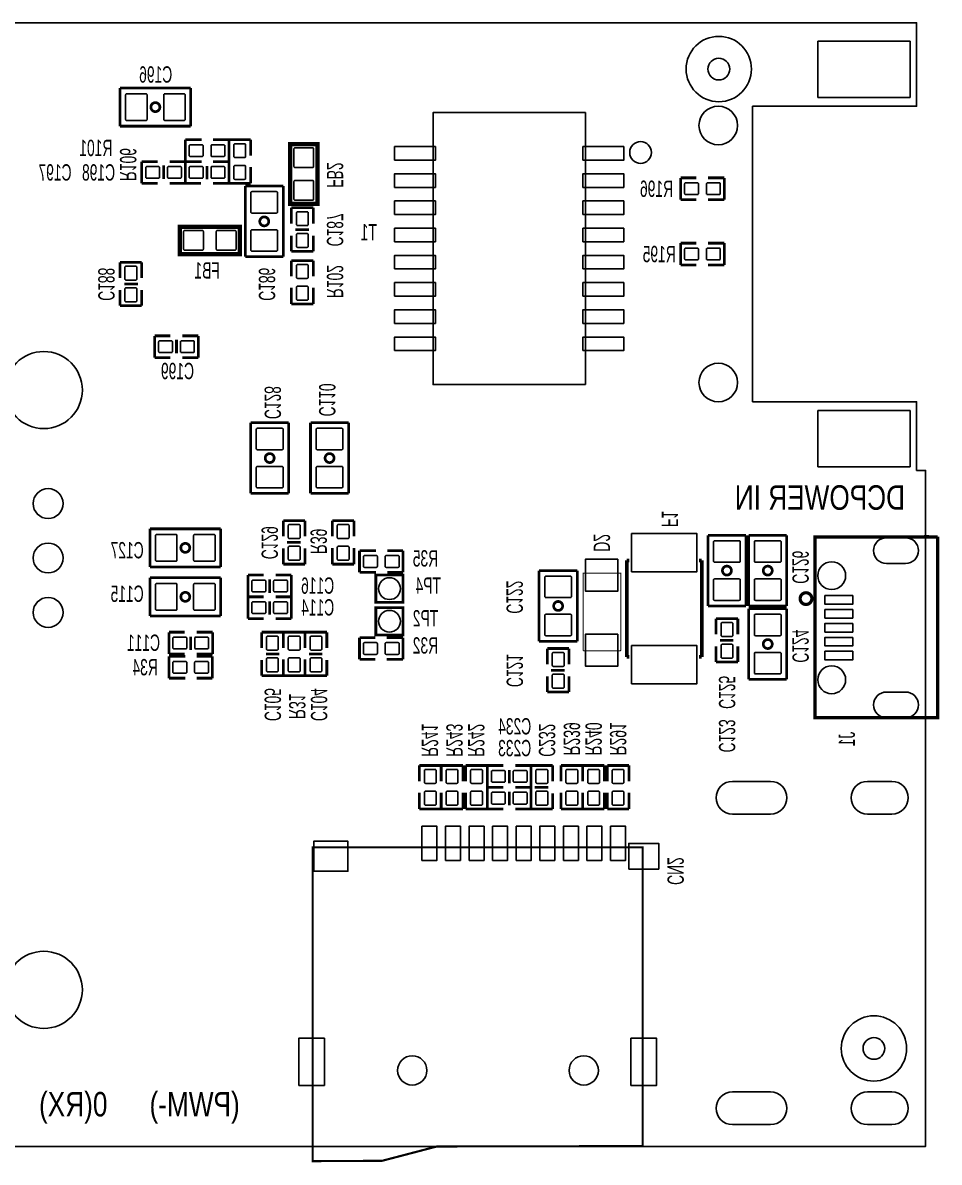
# Model space of a CAD drawing. Extents: x -1 to 126, y -1 to 52.
# Drawn here: x 83 to 125.7, y -0.7 to 52.5 of the extents above; entities that cross this region are included whole.
import ezdxf
from ezdxf.enums import TextEntityAlignment as Align

# ---------------------------------------------------------------- set-up
doc = ezdxf.new("R2010")
doc.units = 0
doc.layers.add('123', color=6, linetype='CONTINUOUS')

msp = doc.modelspace()

# ---------------------------------------------------------------- linework, layer by layer
at = {"layer": '123'}
for points in [[(117.014244, 34.758122), (117.014244, 48.557942), (124.664216, 48.557942), (124.664216, 52.451), (0, 52.451), (0, 0)], [(117.014244, 34.758122), (124.664216, 34.758122), (124.664216, 31.557976), (125.090174, 31.557976), (125.090174, 0), (0, 0)]]:
    msp.add_lwpolyline(points, dxfattribs=at)
for points in [[(0, 52.451), (124.664216, 52.451), (124.664216, 48.557942), (117.014244, 48.557942), (117.014244, 34.758122), (124.664216, 34.758122), (124.664216, 31.557976), (125.090174, 31.557976), (125.090174, 0), (0, 0)], [(124.364115, 48.968025), (120.064149, 48.968025), (120.064149, 51.588035), (124.364115, 51.588035)], [(109.215174, 35.56), (102.103174, 35.56), (102.103174, 48.26), (109.215174, 48.26)], [(100.312474, 46.0375), (100.312474, 46.6725), (102.217474, 46.6725), (102.217474, 46.0375)], [(109.100874, 46.0375), (109.100874, 46.6725), (111.005874, 46.6725), (111.005874, 46.0375)], [(100.312474, 44.7675), (100.312474, 45.4025), (102.217474, 45.4025), (102.217474, 44.7675)], [(109.100874, 44.7675), (109.100874, 45.4025), (111.005874, 45.4025), (111.005874, 44.7675)], [(100.312474, 43.4975), (100.312474, 44.1325), (102.217474, 44.1325), (102.217474, 43.4975)], [(109.100874, 43.4975), (109.100874, 44.1325), (111.005874, 44.1325), (111.005874, 43.4975)], [(100.312474, 42.2275), (100.312474, 42.8625), (102.217474, 42.8625), (102.217474, 42.2275)], [(109.100874, 42.2275), (109.100874, 42.8625), (111.005874, 42.8625), (111.005874, 42.2275)], [(100.312474, 40.9575), (100.312474, 41.5925), (102.217474, 41.5925), (102.217474, 40.9575)], [(109.100874, 40.9575), (109.100874, 41.5925), (111.005874, 41.5925), (111.005874, 40.9575)], [(100.312474, 39.6875), (100.312474, 40.3225), (102.217474, 40.3225), (102.217474, 39.6875)], [(109.100874, 39.6875), (109.100874, 40.3225), (111.005874, 40.3225), (111.005874, 39.6875)], [(100.312474, 38.4175), (100.312474, 39.0525), (102.217474, 39.0525), (102.217474, 38.4175)], [(109.100874, 38.4175), (109.100874, 39.0525), (111.005874, 39.0525), (111.005874, 38.4175)], [(100.312474, 37.1475), (100.312474, 37.7825), (102.217474, 37.7825), (102.217474, 37.1475)], [(109.100874, 37.1475), (109.100874, 37.7825), (111.005874, 37.7825), (111.005874, 37.1475)], [(124.364115, 31.728029), (120.064149, 31.728029), (120.064149, 34.348039), (124.364115, 34.348039)], [(111.372396, 26.825702), (114.420396, 26.825702), (114.420396, 28.603702), (111.372396, 28.603702)], [(110.725458, 27.411934), (109.225334, 27.411934), (109.225334, 25.91181), (110.725458, 25.91181)], [(121.687336, 25.710769), (120.387364, 25.710769), (120.387364, 25.310719), (121.687336, 25.310719)], [(121.687336, 25.060783), (120.387364, 25.060783), (120.387364, 24.660733), (121.687336, 24.660733)], [(121.687336, 24.410797), (120.387364, 24.410797), (120.387364, 24.010747), (121.687336, 24.010747)], [(110.725458, 23.911814), (109.225334, 23.911814), (109.225334, 22.41169), (110.725458, 22.41169)], [(121.687336, 23.760811), (120.387364, 23.760811), (120.387364, 23.360761), (121.687336, 23.360761)], [(111.372396, 21.595842), (114.420396, 21.595842), (114.420396, 23.373842), (111.372396, 23.373842)], [(121.687336, 23.110825), (120.387364, 23.110825), (120.387364, 22.710775), (121.687336, 22.710775)], [(101.585522, 13.345541), (101.585522, 14.945487), (102.285546, 14.945487), (102.285546, 13.345541)], [(102.685342, 13.345541), (102.685342, 14.945487), (103.385366, 14.945487), (103.385366, 13.345541)], [(103.785416, 13.345541), (103.785416, 14.945487), (104.48544, 14.945487), (104.48544, 13.345541)], [(104.88549, 13.345541), (104.88549, 14.945487), (105.585514, 14.945487), (105.585514, 13.345541)], [(105.98531, 13.345541), (105.98531, 14.945487), (106.685334, 14.945487), (106.685334, 13.345541)], [(107.085384, 13.345541), (107.085384, 14.945487), (107.785408, 14.945487), (107.785408, 13.345541)], [(108.185458, 13.345541), (108.185458, 14.945487), (108.885482, 14.945487), (108.885482, 13.345541)], [(109.285532, 13.345541), (109.285532, 14.945487), (109.985556, 14.945487), (109.985556, 13.345541)], [(110.385352, 13.345541), (110.385352, 14.945487), (111.085376, 14.945487), (111.085376, 13.345541)], [(96.535367, 12.845542), (96.535367, 14.24559), (98.135313, 14.24559), (98.135313, 12.845542)], [(111.23549, 12.945618), (112.635538, 12.945618), (112.635538, 14.145514), (111.23549, 14.145514)], [(95.83547, 2.845689), (95.83547, 5.045583), (97.035366, 5.045583), (97.035366, 2.845689)], [(111.335566, 2.845689), (111.335566, 5.045583), (112.535462, 5.045583), (112.535462, 2.845689)]]:
    msp.add_lwpolyline(points, close=True, dxfattribs=at)
for points in [[(116.962174, 50.292, 1), (113.914174, 50.292, 1)], [(87.810086, 49.139094), (88.710262, 49.139094, -0.414214), (88.7603, 49.089056), (88.7603, 47.938944, -0.414214), (88.710262, 47.888906), (87.810086, 47.888906, -0.414214), (87.760048, 47.938944), (87.760048, 49.089056, -0.414214), (87.810086, 49.139094)], [(89.588086, 49.139094), (90.488262, 49.139094, -0.414214), (90.5383, 49.089056), (90.5383, 47.938944, -0.414214), (90.488262, 47.888906), (89.588086, 47.888906, -0.414214), (89.538048, 47.938944), (89.538048, 49.089056, -0.414214), (89.588086, 49.139094)], [(112.296956, 46.396148, 1), (111.280956, 46.396148, 1)], [(90.779092, 46.757082), (91.329256, 46.757082, -0.414214), (91.379294, 46.707044), (91.379294, 46.256956, -0.414214), (91.329256, 46.206918), (90.779092, 46.206918, -0.414214), (90.729054, 46.256956), (90.729054, 46.707044, -0.414214), (90.779092, 46.757082)], [(91.795092, 46.757082), (92.345256, 46.757082, -0.414214), (92.395294, 46.707044), (92.395294, 46.256956, -0.414214), (92.345256, 46.206918), (91.795092, 46.206918, -0.414214), (91.745054, 46.256956), (91.745054, 46.707044, -0.414214), (91.795092, 46.757082)], [(92.811092, 46.206918), (92.811092, 46.757082, -0.414214), (92.86113, 46.80712), (93.311218, 46.80712, -0.414214), (93.361256, 46.757082), (93.361256, 46.206918, -0.414214), (93.311218, 46.15688), (92.86113, 46.15688, -0.414214), (92.811092, 46.206918)], [(95.614744, 45.745908), (95.614744, 46.56582, -0.414214), (95.664782, 46.615858), (96.484694, 46.615858, -0.414214), (96.534732, 46.56582), (96.534732, 45.745908, -0.414214), (96.484694, 45.69587), (95.664782, 45.69587, -0.414214), (95.614744, 45.745908)], [(92.811092, 45.190918), (92.811092, 45.741082, -0.414214), (92.86113, 45.79112), (93.311218, 45.79112, -0.414214), (93.361256, 45.741082), (93.361256, 45.190918, -0.414214), (93.311218, 45.14088), (92.86113, 45.14088, -0.414214), (92.811092, 45.190918)], [(89.297256, 45.190918), (88.747092, 45.190918, -0.414214), (88.697054, 45.240956), (88.697054, 45.691044, -0.414214), (88.747092, 45.741082), (89.297256, 45.741082, -0.414214), (89.347294, 45.691044), (89.347294, 45.240956, -0.414214), (89.297256, 45.190918)], [(90.313256, 45.190918), (89.763092, 45.190918, -0.414214), (89.713054, 45.240956), (89.713054, 45.691044, -0.414214), (89.763092, 45.741082), (90.313256, 45.741082, -0.414214), (90.363294, 45.691044), (90.363294, 45.240956, -0.414214), (90.313256, 45.190918)], [(90.779092, 45.741082), (91.329256, 45.741082, -0.414214), (91.379294, 45.691044), (91.379294, 45.240956, -0.414214), (91.329256, 45.190918), (90.779092, 45.190918, -0.414214), (90.729054, 45.240956), (90.729054, 45.691044, -0.414214), (90.779092, 45.741082)], [(91.795092, 45.741082), (92.345256, 45.741082, -0.414214), (92.395294, 45.691044), (92.395294, 45.240956, -0.414214), (92.345256, 45.190918), (91.795092, 45.190918, -0.414214), (91.745054, 45.240956), (91.745054, 45.691044, -0.414214), (91.795092, 45.741082)], [(95.614744, 44.221908), (95.614744, 45.04182, -0.414214), (95.664782, 45.091858), (96.484694, 45.091858, -0.414214), (96.534732, 45.04182), (96.534732, 44.221908, -0.414214), (96.484694, 44.17187), (95.664782, 44.17187, -0.414214), (95.614744, 44.221908)], [(114.443256, 44.428918), (113.893092, 44.428918, -0.414214), (113.843054, 44.478956), (113.843054, 44.929044, -0.414214), (113.893092, 44.979082), (114.443256, 44.979082, -0.414214), (114.493294, 44.929044), (114.493294, 44.478956, -0.414214), (114.443256, 44.428918)], [(115.459256, 44.428918), (114.909092, 44.428918, -0.414214), (114.859054, 44.478956), (114.859054, 44.929044, -0.414214), (114.909092, 44.979082), (115.459256, 44.979082, -0.414214), (115.509294, 44.929044), (115.509294, 44.478956, -0.414214), (115.459256, 44.428918)], [(94.854268, 44.519088), (94.854268, 43.618912, -0.414214), (94.80423, 43.568874), (93.654118, 43.568874, -0.414214), (93.60408, 43.618912), (93.60408, 44.519088, -0.414214), (93.654118, 44.569126), (94.80423, 44.569126, -0.414214), (94.854268, 44.519088)], [(96.282256, 43.582082), (96.282256, 43.031918, -0.414214), (96.232218, 42.98188), (95.78213, 42.98188, -0.414214), (95.732092, 43.031918), (95.732092, 43.582082, -0.414214), (95.78213, 43.63212), (96.232218, 43.63212, -0.414214), (96.282256, 43.582082)], [(90.517218, 42.750994), (91.33713, 42.750994, -0.414214), (91.387168, 42.700956), (91.387168, 41.881044, -0.414214), (91.33713, 41.831006), (90.517218, 41.831006, -0.414214), (90.46718, 41.881044), (90.46718, 42.700956, -0.414214), (90.517218, 42.750994)], [(92.041218, 42.750994), (92.86113, 42.750994, -0.414214), (92.911168, 42.700956), (92.911168, 41.881044, -0.414214), (92.86113, 41.831006), (92.041218, 41.831006, -0.414214), (91.99118, 41.881044), (91.99118, 42.700956, -0.414214), (92.041218, 42.750994)], [(94.854268, 42.741088), (94.854268, 41.840912, -0.414214), (94.80423, 41.790874), (93.654118, 41.790874, -0.414214), (93.60408, 41.840912), (93.60408, 42.741088, -0.414214), (93.654118, 42.791126), (94.80423, 42.791126, -0.414214), (94.854268, 42.741088)], [(96.282256, 42.566082), (96.282256, 42.015918, -0.414214), (96.232218, 41.96588), (95.78213, 41.96588, -0.414214), (95.732092, 42.015918), (95.732092, 42.566082, -0.414214), (95.78213, 42.61612), (96.232218, 42.61612, -0.414214), (96.282256, 42.566082)], [(114.443256, 41.380918), (113.893092, 41.380918, -0.414214), (113.843054, 41.430956), (113.843054, 41.881044, -0.414214), (113.893092, 41.931082), (114.443256, 41.931082, -0.414214), (114.493294, 41.881044), (114.493294, 41.430956, -0.414214), (114.443256, 41.380918)], [(115.459256, 41.380918), (114.909092, 41.380918, -0.414214), (114.859054, 41.430956), (114.859054, 41.881044, -0.414214), (114.909092, 41.931082), (115.459256, 41.931082, -0.414214), (115.509294, 41.881044), (115.509294, 41.430956, -0.414214), (115.459256, 41.380918)], [(87.731092, 40.491918), (87.731092, 41.042082, -0.414214), (87.78113, 41.09212), (88.231218, 41.09212, -0.414214), (88.281256, 41.042082), (88.281256, 40.491918, -0.414214), (88.231218, 40.44188), (87.78113, 40.44188, -0.414214), (87.731092, 40.491918)], [(95.732092, 40.568118), (95.732092, 41.118282, -0.414214), (95.78213, 41.16832), (96.232218, 41.16832, -0.414214), (96.282256, 41.118282), (96.282256, 40.568118, -0.414214), (96.232218, 40.51808), (95.78213, 40.51808, -0.414214), (95.732092, 40.568118)], [(87.731092, 39.475918), (87.731092, 40.026082, -0.414214), (87.78113, 40.07612), (88.231218, 40.07612, -0.414214), (88.281256, 40.026082), (88.281256, 39.475918, -0.414214), (88.231218, 39.42588), (87.78113, 39.42588, -0.414214), (87.731092, 39.475918)], [(95.732092, 39.552118), (95.732092, 40.102282, -0.414214), (95.78213, 40.15232), (96.232218, 40.15232, -0.414214), (96.282256, 40.102282), (96.282256, 39.552118, -0.414214), (96.232218, 39.50208), (95.78213, 39.50208, -0.414214), (95.732092, 39.552118)], [(89.90076, 37.054028), (89.350596, 37.054028, -0.414214), (89.300558, 37.104066), (89.300558, 37.554154, -0.414214), (89.350596, 37.604192), (89.90076, 37.604192, -0.414214), (89.950798, 37.554154), (89.950798, 37.104066, -0.414214), (89.90076, 37.054028)], [(90.91676, 37.054028), (90.366596, 37.054028, -0.414214), (90.316558, 37.104066), (90.316558, 37.554154, -0.414214), (90.366596, 37.604192), (90.91676, 37.604192, -0.414214), (90.966798, 37.554154), (90.966798, 37.104066, -0.414214), (90.91676, 37.054028)], [(95.108268, 33.470088), (95.108268, 32.569912, -0.414214), (95.05823, 32.519874), (93.908118, 32.519874, -0.414214), (93.85808, 32.569912), (93.85808, 33.470088, -0.414214), (93.908118, 33.520126), (95.05823, 33.520126, -0.414214), (95.108268, 33.470088)], [(96.65208, 32.569912), (96.65208, 33.470088, -0.414214), (96.702118, 33.520126), (97.85223, 33.520126, -0.414214), (97.902268, 33.470088), (97.902268, 32.569912, -0.414214), (97.85223, 32.519874), (96.702118, 32.519874, -0.414214), (96.65208, 32.569912)], [(95.108268, 31.692088), (95.108268, 30.791912, -0.414214), (95.05823, 30.741874), (93.908118, 30.741874, -0.414214), (93.85808, 30.791912), (93.85808, 31.692088, -0.414214), (93.908118, 31.742126), (95.05823, 31.742126, -0.414214), (95.108268, 31.692088)], [(96.65208, 30.791912), (96.65208, 31.692088, -0.414214), (96.702118, 31.742126), (97.85223, 31.742126, -0.414214), (97.902268, 31.692088), (97.902268, 30.791912, -0.414214), (97.85223, 30.741874), (96.702118, 30.741874, -0.414214), (96.65208, 30.791912)], [(95.901256, 28.977082), (95.901256, 28.426918, -0.414214), (95.851218, 28.37688), (95.40113, 28.37688, -0.414214), (95.351092, 28.426918), (95.351092, 28.977082, -0.414214), (95.40113, 29.02712), (95.851218, 29.02712, -0.414214), (95.901256, 28.977082)], [(97.637092, 28.426918), (97.637092, 28.977082, -0.414214), (97.68713, 29.02712), (98.137218, 29.02712, -0.414214), (98.187256, 28.977082), (98.187256, 28.426918, -0.414214), (98.137218, 28.37688), (97.68713, 28.37688, -0.414214), (97.637092, 28.426918)], [(89.207086, 28.565094), (90.107262, 28.565094, -0.414214), (90.1573, 28.515056), (90.1573, 27.364944, -0.414214), (90.107262, 27.314906), (89.207086, 27.314906, -0.414214), (89.157048, 27.364944), (89.157048, 28.515056, -0.414214), (89.207086, 28.565094)], [(90.985086, 28.565094), (91.885262, 28.565094, -0.414214), (91.9353, 28.515056), (91.9353, 27.364944, -0.414214), (91.885262, 27.314906), (90.985086, 27.314906, -0.414214), (90.935048, 27.364944), (90.935048, 28.515056, -0.414214), (90.985086, 28.565094)], [(116.44249, 28.21686), (116.44249, 27.316684, -0.414214), (116.392452, 27.266646), (115.24234, 27.266646, -0.414214), (115.192302, 27.316684), (115.192302, 28.21686, -0.414214), (115.24234, 28.266898), (116.392452, 28.266898, -0.414214), (116.44249, 28.21686)], [(118.34749, 28.21686), (118.34749, 27.316684, -0.414214), (118.297452, 27.266646), (117.14734, 27.266646, -0.414214), (117.097302, 27.316684), (117.097302, 28.21686, -0.414214), (117.14734, 28.266898), (118.297452, 28.266898, -0.414214), (118.34749, 28.21686)], [(123.25731, 27.210766), (124.157486, 27.210766, 1), (124.157486, 28.410662), (123.25731, 28.410662, 1)], [(95.901256, 27.961082), (95.901256, 27.410918, -0.414214), (95.851218, 27.36088), (95.40113, 27.36088, -0.414214), (95.351092, 27.410918), (95.351092, 27.961082, -0.414214), (95.40113, 28.01112), (95.851218, 28.01112, -0.414214), (95.901256, 27.961082)], [(97.637092, 27.410918), (97.637092, 27.961082, -0.414214), (97.68713, 28.01112), (98.137218, 28.01112, -0.414214), (98.187256, 27.961082), (98.187256, 27.410918, -0.414214), (98.137218, 27.36088), (97.68713, 27.36088, -0.414214), (97.637092, 27.410918)], [(98.907092, 27.580082), (99.457256, 27.580082, -0.414214), (99.507294, 27.530044), (99.507294, 27.079956, -0.414214), (99.457256, 27.029918), (98.907092, 27.029918, -0.414214), (98.857054, 27.079956), (98.857054, 27.530044, -0.414214), (98.907092, 27.580082)], [(99.923092, 27.580082), (100.473256, 27.580082, -0.414214), (100.523294, 27.530044), (100.523294, 27.079956, -0.414214), (100.473256, 27.029918), (99.923092, 27.029918, -0.414214), (99.873054, 27.079956), (99.873054, 27.530044, -0.414214), (99.923092, 27.580082)], [(108.56849, 26.56586), (108.56849, 25.665684, -0.414214), (108.518452, 25.615646), (107.36834, 25.615646, -0.414214), (107.318302, 25.665684), (107.318302, 26.56586, -0.414214), (107.36834, 26.615898), (108.518452, 26.615898, -0.414214), (108.56849, 26.56586)], [(89.207086, 26.279094), (90.107262, 26.279094, -0.414214), (90.1573, 26.229056), (90.1573, 25.078944, -0.414214), (90.107262, 25.028906), (89.207086, 25.028906, -0.414214), (89.157048, 25.078944), (89.157048, 26.229056, -0.414214), (89.207086, 26.279094)], [(90.985086, 26.279094), (91.885262, 26.279094, -0.414214), (91.9353, 26.229056), (91.9353, 25.078944, -0.414214), (91.885262, 25.028906), (90.985086, 25.028906, -0.414214), (90.935048, 25.078944), (90.935048, 26.229056, -0.414214), (90.985086, 26.279094)], [(93.700092, 26.437082), (94.250256, 26.437082, -0.414214), (94.300294, 26.387044), (94.300294, 25.936956, -0.414214), (94.250256, 25.886918), (93.700092, 25.886918, -0.414214), (93.650054, 25.936956), (93.650054, 26.387044, -0.414214), (93.700092, 26.437082)], [(94.716092, 26.437082), (95.266256, 26.437082, -0.414214), (95.316294, 26.387044), (95.316294, 25.936956, -0.414214), (95.266256, 25.886918), (94.716092, 25.886918, -0.414214), (94.666054, 25.936956), (94.666054, 26.387044, -0.414214), (94.716092, 26.437082)], [(116.44249, 26.43886), (116.44249, 25.538684, -0.414214), (116.392452, 25.488646), (115.24234, 25.488646, -0.414214), (115.192302, 25.538684), (115.192302, 26.43886, -0.414214), (115.24234, 26.488898), (116.392452, 26.488898, -0.414214), (116.44249, 26.43886)], [(118.34749, 26.43886), (118.34749, 25.538684, -0.414214), (118.297452, 25.488646), (117.14734, 25.488646, -0.414214), (117.097302, 25.538684), (117.097302, 26.43886, -0.414214), (117.14734, 26.488898), (118.297452, 26.488898, -0.414214), (118.34749, 26.43886)], [(93.700092, 25.421082), (94.250256, 25.421082, -0.414214), (94.300294, 25.371044), (94.300294, 24.920956, -0.414214), (94.250256, 24.870918), (93.700092, 24.870918, -0.414214), (93.650054, 24.920956), (93.650054, 25.371044, -0.414214), (93.700092, 25.421082)], [(94.716092, 25.421082), (95.266256, 25.421082, -0.414214), (95.316294, 25.371044), (95.316294, 24.920956, -0.414214), (95.266256, 24.870918), (94.716092, 24.870918, -0.414214), (94.666054, 24.920956), (94.666054, 25.371044, -0.414214), (94.716092, 25.421082)], [(108.56849, 24.78786), (108.56849, 23.887684, -0.414214), (108.518452, 23.837646), (107.36834, 23.837646, -0.414214), (107.318302, 23.887684), (107.318302, 24.78786, -0.414214), (107.36834, 24.837898), (108.518452, 24.837898, -0.414214), (108.56849, 24.78786)], [(117.097302, 23.887684), (117.097302, 24.78786, -0.414214), (117.14734, 24.837898), (118.297452, 24.837898, -0.414214), (118.34749, 24.78786), (118.34749, 23.887684, -0.414214), (118.297452, 23.837646), (117.14734, 23.837646, -0.414214), (117.097302, 23.887684)], [(116.094256, 24.405082), (116.094256, 23.854918, -0.414214), (116.044218, 23.80488), (115.59413, 23.80488, -0.414214), (115.544092, 23.854918), (115.544092, 24.405082, -0.414214), (115.59413, 24.45512), (116.044218, 24.45512, -0.414214), (116.094256, 24.405082)], [(90.017092, 23.770082), (90.567256, 23.770082, -0.414214), (90.617294, 23.720044), (90.617294, 23.269956, -0.414214), (90.567256, 23.219918), (90.017092, 23.219918, -0.414214), (89.967054, 23.269956), (89.967054, 23.720044, -0.414214), (90.017092, 23.770082)], [(91.033092, 23.770082), (91.583256, 23.770082, -0.414214), (91.633294, 23.720044), (91.633294, 23.269956, -0.414214), (91.583256, 23.219918), (91.033092, 23.219918, -0.414214), (90.983054, 23.269956), (90.983054, 23.720044, -0.414214), (91.033092, 23.770082)], [(94.335092, 23.219918), (94.335092, 23.770082, -0.414214), (94.38513, 23.82012), (94.835218, 23.82012, -0.414214), (94.885256, 23.770082), (94.885256, 23.219918, -0.414214), (94.835218, 23.16988), (94.38513, 23.16988, -0.414214), (94.335092, 23.219918)], [(95.351092, 23.219918), (95.351092, 23.770082, -0.414214), (95.40113, 23.82012), (95.851218, 23.82012, -0.414214), (95.901256, 23.770082), (95.901256, 23.219918, -0.414214), (95.851218, 23.16988), (95.40113, 23.16988, -0.414214), (95.351092, 23.219918)], [(96.917256, 23.770082), (96.917256, 23.219918, -0.414214), (96.867218, 23.16988), (96.41713, 23.16988, -0.414214), (96.367092, 23.219918), (96.367092, 23.770082, -0.414214), (96.41713, 23.82012), (96.867218, 23.82012, -0.414214), (96.917256, 23.770082)], [(99.457256, 22.965918), (98.907092, 22.965918, -0.414214), (98.857054, 23.015956), (98.857054, 23.466044, -0.414214), (98.907092, 23.516082), (99.457256, 23.516082, -0.414214), (99.507294, 23.466044), (99.507294, 23.015956, -0.414214), (99.457256, 22.965918)], [(100.473256, 22.965918), (99.923092, 22.965918, -0.414214), (99.873054, 23.015956), (99.873054, 23.466044, -0.414214), (99.923092, 23.516082), (100.473256, 23.516082, -0.414214), (100.523294, 23.466044), (100.523294, 23.015956, -0.414214), (100.473256, 22.965918)], [(116.094256, 23.389082), (116.094256, 22.838918, -0.414214), (116.044218, 22.78888), (115.59413, 22.78888, -0.414214), (115.544092, 22.838918), (115.544092, 23.389082, -0.414214), (115.59413, 23.43912), (116.044218, 23.43912, -0.414214), (116.094256, 23.389082)], [(108.220256, 23.008082), (108.220256, 22.457918, -0.414214), (108.170218, 22.40788), (107.72013, 22.40788, -0.414214), (107.670092, 22.457918), (107.670092, 23.008082, -0.414214), (107.72013, 23.05812), (108.170218, 23.05812, -0.414214), (108.220256, 23.008082)], [(117.097302, 22.109684), (117.097302, 23.00986, -0.414214), (117.14734, 23.059898), (118.297452, 23.059898, -0.414214), (118.34749, 23.00986), (118.34749, 22.109684, -0.414214), (118.297452, 22.059646), (117.14734, 22.059646, -0.414214), (117.097302, 22.109684)], [(90.012774, 22.63902), (90.562938, 22.63902, -0.414214), (90.612976, 22.588982), (90.612976, 22.138894, -0.414214), (90.562938, 22.088856), (90.012774, 22.088856, -0.414214), (89.962736, 22.138894), (89.962736, 22.588982, -0.414214), (90.012774, 22.63902)], [(91.028774, 22.63902), (91.578938, 22.63902, -0.414214), (91.628976, 22.588982), (91.628976, 22.138894, -0.414214), (91.578938, 22.088856), (91.028774, 22.088856, -0.414214), (90.978736, 22.138894), (90.978736, 22.588982, -0.414214), (91.028774, 22.63902)], [(94.335092, 22.203918), (94.335092, 22.754082, -0.414214), (94.38513, 22.80412), (94.835218, 22.80412, -0.414214), (94.885256, 22.754082), (94.885256, 22.203918, -0.414214), (94.835218, 22.15388), (94.38513, 22.15388, -0.414214), (94.335092, 22.203918)], [(95.351092, 22.203918), (95.351092, 22.754082, -0.414214), (95.40113, 22.80412), (95.851218, 22.80412, -0.414214), (95.901256, 22.754082), (95.901256, 22.203918, -0.414214), (95.851218, 22.15388), (95.40113, 22.15388, -0.414214), (95.351092, 22.203918)], [(96.917256, 22.754082), (96.917256, 22.203918, -0.414214), (96.867218, 22.15388), (96.41713, 22.15388, -0.414214), (96.367092, 22.203918), (96.367092, 22.754082, -0.414214), (96.41713, 22.80412), (96.867218, 22.80412, -0.414214), (96.917256, 22.754082)], [(108.220256, 21.992082), (108.220256, 21.441918, -0.414214), (108.170218, 21.39188), (107.72013, 21.39188, -0.414214), (107.670092, 21.441918), (107.670092, 21.992082, -0.414214), (107.72013, 22.04212), (108.170218, 22.04212, -0.414214), (108.220256, 21.992082)], [(123.25731, 20.010882), (124.157486, 20.010882, 1), (124.157486, 21.210778), (123.25731, 21.210778, 1)], [(101.701092, 16.996918), (101.701092, 17.547082, -0.414214), (101.75113, 17.59712), (102.201218, 17.59712, -0.414214), (102.251256, 17.547082), (102.251256, 16.996918, -0.414214), (102.201218, 16.94688), (101.75113, 16.94688, -0.414214), (101.701092, 16.996918)], [(102.717092, 16.996918), (102.717092, 17.547082, -0.414214), (102.76713, 17.59712), (103.217218, 17.59712, -0.414214), (103.267256, 17.547082), (103.267256, 16.996918, -0.414214), (103.217218, 16.94688), (102.76713, 16.94688, -0.414214), (102.717092, 16.996918)], [(103.860092, 16.996918), (103.860092, 17.547082, -0.414214), (103.91013, 17.59712), (104.360218, 17.59712, -0.414214), (104.410256, 17.547082), (104.410256, 16.996918, -0.414214), (104.360218, 16.94688), (103.91013, 16.94688, -0.414214), (103.860092, 16.996918)], [(107.458256, 17.547082), (107.458256, 16.996918, -0.414214), (107.408218, 16.94688), (106.95813, 16.94688, -0.414214), (106.908092, 16.996918), (106.908092, 17.547082, -0.414214), (106.95813, 17.59712), (107.408218, 17.59712, -0.414214), (107.458256, 17.547082)], [(108.305092, 16.996918), (108.305092, 17.547082, -0.414214), (108.35513, 17.59712), (108.805218, 17.59712, -0.414214), (108.855256, 17.547082), (108.855256, 16.996918, -0.414214), (108.805218, 16.94688), (108.35513, 16.94688, -0.414214), (108.305092, 16.996918)], [(109.321092, 16.996918), (109.321092, 17.547082, -0.414214), (109.37113, 17.59712), (109.821218, 17.59712, -0.414214), (109.871256, 17.547082), (109.871256, 16.996918, -0.414214), (109.821218, 16.94688), (109.37113, 16.94688, -0.414214), (109.321092, 16.996918)], [(110.464092, 16.996918), (110.464092, 17.547082, -0.414214), (110.51413, 17.59712), (110.964218, 17.59712, -0.414214), (111.014256, 17.547082), (111.014256, 16.996918, -0.414214), (110.964218, 16.94688), (110.51413, 16.94688, -0.414214), (110.464092, 16.996918)], [(104.876092, 17.547082), (105.426256, 17.547082, -0.414214), (105.476294, 17.497044), (105.476294, 17.046956, -0.414214), (105.426256, 16.996918), (104.876092, 16.996918, -0.414214), (104.826054, 17.046956), (104.826054, 17.497044, -0.414214), (104.876092, 17.547082)], [(105.892092, 17.547082), (106.442256, 17.547082, -0.414214), (106.492294, 17.497044), (106.492294, 17.046956, -0.414214), (106.442256, 16.996918), (105.892092, 16.996918, -0.414214), (105.842054, 17.046956), (105.842054, 17.497044, -0.414214), (105.892092, 17.547082)], [(116.075206, 17.038828), (117.853206, 17.038828, -1), (117.853206, 15.514828), (116.075206, 15.514828, -1)], [(122.372628, 17.038828), (123.515628, 17.038828, -1), (123.515628, 15.514828), (122.372628, 15.514828, -1)], [(101.701092, 15.980918), (101.701092, 16.531082, -0.414214), (101.75113, 16.58112), (102.201218, 16.58112, -0.414214), (102.251256, 16.531082), (102.251256, 15.980918, -0.414214), (102.201218, 15.93088), (101.75113, 15.93088, -0.414214), (101.701092, 15.980918)], [(102.717092, 15.980918), (102.717092, 16.531082, -0.414214), (102.76713, 16.58112), (103.217218, 16.58112, -0.414214), (103.267256, 16.531082), (103.267256, 15.980918, -0.414214), (103.217218, 15.93088), (102.76713, 15.93088, -0.414214), (102.717092, 15.980918)], [(103.860092, 15.980918), (103.860092, 16.531082, -0.414214), (103.91013, 16.58112), (104.360218, 16.58112, -0.414214), (104.410256, 16.531082), (104.410256, 15.980918, -0.414214), (104.360218, 15.93088), (103.91013, 15.93088, -0.414214), (103.860092, 15.980918)], [(104.876092, 16.531082), (105.426256, 16.531082, -0.414214), (105.476294, 16.481044), (105.476294, 16.030956, -0.414214), (105.426256, 15.980918), (104.876092, 15.980918, -0.414214), (104.826054, 16.030956), (104.826054, 16.481044, -0.414214), (104.876092, 16.531082)], [(105.892092, 16.531082), (106.442256, 16.531082, -0.414214), (106.492294, 16.481044), (106.492294, 16.030956, -0.414214), (106.442256, 15.980918), (105.892092, 15.980918, -0.414214), (105.842054, 16.030956), (105.842054, 16.481044, -0.414214), (105.892092, 16.531082)], [(107.458256, 16.531082), (107.458256, 15.980918, -0.414214), (107.408218, 15.93088), (106.95813, 15.93088, -0.414214), (106.908092, 15.980918), (106.908092, 16.531082, -0.414214), (106.95813, 16.58112), (107.408218, 16.58112, -0.414214), (107.458256, 16.531082)], [(108.305092, 15.980918), (108.305092, 16.531082, -0.414214), (108.35513, 16.58112), (108.805218, 16.58112, -0.414214), (108.855256, 16.531082), (108.855256, 15.980918, -0.414214), (108.805218, 15.93088), (108.35513, 15.93088, -0.414214), (108.305092, 15.980918)], [(109.321092, 15.980918), (109.321092, 16.531082, -0.414214), (109.37113, 16.58112), (109.821218, 16.58112, -0.414214), (109.871256, 16.531082), (109.871256, 15.980918, -0.414214), (109.821218, 15.93088), (109.37113, 15.93088, -0.414214), (109.321092, 15.980918)], [(110.464092, 15.980918), (110.464092, 16.531082, -0.414214), (110.51413, 16.58112), (110.964218, 16.58112, -0.414214), (111.014256, 16.531082), (111.014256, 15.980918, -0.414214), (110.964218, 15.93088), (110.51413, 15.93088, -0.414214), (110.464092, 15.980918)], [(124.201174, 4.572, 1), (121.153174, 4.572, 1)], [(116.075206, 2.538984), (117.853206, 2.538984, -1), (117.853206, 1.014984), (116.075206, 1.014984, -1)], [(122.372628, 2.538984), (123.515628, 2.538984, -1), (123.515628, 1.014984), (122.372628, 1.014984, -1)]]:
    msp.add_lwpolyline(points, format="xyb", close=True, dxfattribs=at)
for points, const_width in [([(90.292174, 49.403), (87.498174, 49.403)], 0.127), ([(87.498174, 49.403), (87.498174, 47.625)], 0.127), ([(90.292174, 49.403), (90.800174, 49.403)], 0.127), ([(90.800174, 49.403), (90.800174, 47.625)], 0.127), ([(87.498174, 47.625), (88.006174, 47.625)], 0.127), ([(90.800174, 47.625), (88.006174, 47.625)], 0.127), ([(90.546174, 46.99), (91.308174, 46.99)], 0.127), ([(90.546174, 45.974), (90.546174, 46.99)], 0.127), ([(92.578174, 46.99), (91.841574, 46.99)], 0.127), ([(92.578174, 46.99), (92.578174, 46.2534)], 0.127), ([(93.594174, 46.99), (92.578174, 46.99)], 0.127), ([(92.578174, 45.974), (92.578174, 46.99)], 0.127), ([(93.594174, 46.2534), (93.594174, 46.99)], 0.127), ([(95.439738, 44.530264), (95.439738, 46.790864), (96.709738, 46.790864), (96.709738, 44.530264)], 0.2032), ([(88.514174, 45.974), (88.514174, 44.958)], 0.127), ([(89.250774, 45.974), (88.514174, 45.974)], 0.127), ([(89.530174, 45.7962), (89.530174, 45.1612)], 0.127), ([(89.809574, 45.974), (90.546174, 45.974)], 0.127), ([(90.546174, 45.974), (91.282774, 45.974)], 0.127), ([(90.546174, 44.958), (90.546174, 45.974)], 0.127), ([(90.546174, 45.974), (90.546174, 44.958)], 0.127), ([(91.308174, 45.974), (90.546174, 45.974)], 0.127), ([(91.562174, 45.1358), (91.562174, 45.7708)], 0.127), ([(92.578174, 45.974), (91.841574, 45.974)], 0.127), ([(91.841574, 45.974), (92.578174, 45.974)], 0.127), ([(92.578174, 44.958), (92.578174, 45.974)], 0.127), ([(92.578174, 44.958), (92.578174, 45.72)], 0.127), ([(93.594174, 45.72), (93.594174, 44.958)], 0.127), ([(113.660174, 45.212), (113.660174, 44.196)], 0.127), ([(114.396774, 45.212), (113.660174, 45.212)], 0.127), ([(114.930174, 45.212), (115.692174, 45.212)], 0.127), ([(115.692174, 45.212), (115.692174, 44.196)], 0.127), ([(88.514174, 44.958), (89.250774, 44.958)], 0.127), ([(90.546174, 44.958), (89.809574, 44.958)], 0.127), ([(91.282774, 44.958), (90.546174, 44.958)], 0.127), ([(91.841574, 44.958), (92.578174, 44.958)], 0.127), ([(93.594174, 44.958), (92.578174, 44.958)], 0.127), ([(95.118174, 44.831), (93.340174, 44.831)], 0.127), ([(93.340174, 44.831), (93.340174, 44.323)], 0.127), ([(95.118174, 42.037), (95.118174, 44.831)], 0.127), ([(95.439738, 44.606464), (95.439738, 43.996864), (96.709738, 43.996864), (96.709738, 44.606464)], 0.2032), ([(93.340174, 41.529), (93.340174, 44.323)], 0.127), ([(113.660174, 44.196), (114.396774, 44.196)], 0.127), ([(115.692174, 44.196), (114.930174, 44.196)], 0.127), ([(95.499174, 43.815), (96.515174, 43.815)], 0.127), ([(95.499174, 43.0784), (95.499174, 43.815)], 0.127), ([(96.515174, 43.815), (96.515174, 43.0784)], 0.127), ([(90.901774, 42.926), (90.292174, 42.926), (90.292174, 41.656), (90.901774, 41.656)], 0.2032), ([(90.825574, 42.926), (93.086174, 42.926), (93.086174, 41.656), (90.825574, 41.656)], 0.2032), ([(95.499174, 42.5196), (95.499174, 41.783)], 0.127), ([(95.676974, 42.799), (96.311974, 42.799)], 0.127), ([(96.515174, 41.783), (96.515174, 42.5196)], 0.127), ([(95.118174, 42.037), (95.118174, 41.529)], 0.127), ([(113.660174, 42.164), (113.660174, 41.148)], 0.127), ([(114.396774, 42.164), (113.660174, 42.164)], 0.127), ([(114.930174, 42.164), (115.692174, 42.164)], 0.127), ([(115.692174, 42.164), (115.692174, 41.148)], 0.127), ([(95.118174, 41.529), (93.340174, 41.529)], 0.127), ([(95.499174, 41.783), (96.515174, 41.783)], 0.127), ([(87.498174, 41.275), (87.498174, 40.5384)], 0.127), ([(88.514174, 41.275), (87.498174, 41.275)], 0.127), ([(88.514174, 40.5384), (88.514174, 41.275)], 0.127), ([(95.499174, 41.3512), (95.499174, 40.6146)], 0.127), ([(96.515174, 41.3512), (95.499174, 41.3512)], 0.127), ([(96.515174, 40.6146), (96.515174, 41.3512)], 0.127), ([(113.660174, 41.148), (114.396774, 41.148)], 0.127), ([(115.692174, 41.148), (114.930174, 41.148)], 0.127), ([(87.498174, 39.243), (87.498174, 39.9796)], 0.127), ([(88.336374, 40.259), (87.701374, 40.259)], 0.127), ([(88.514174, 39.9796), (88.514174, 39.243)], 0.127), ([(95.499174, 39.3192), (95.499174, 40.0812)], 0.127), ([(96.515174, 40.0812), (96.515174, 39.3192)], 0.127), ([(96.515174, 39.3192), (95.499174, 39.3192)], 0.127), ([(88.514174, 39.243), (87.498174, 39.243)], 0.127), ([(89.117678, 37.83711), (89.117678, 36.82111)], 0.127), ([(89.854278, 37.83711), (89.117678, 37.83711)], 0.127), ([(90.413078, 37.83711), (91.149678, 37.83711)], 0.127), ([(91.149678, 37.83711), (91.149678, 36.82111)], 0.127), ([(90.133678, 37.65931), (90.133678, 37.02431)], 0.127), ([(89.117678, 36.82111), (89.854278, 36.82111)], 0.127), ([(91.149678, 36.82111), (90.413078, 36.82111)], 0.127), ([(95.372174, 33.782), (93.594174, 33.782)], 0.127), ([(93.594174, 33.782), (93.594174, 33.274)], 0.127), ([(95.372174, 30.988), (95.372174, 33.782)], 0.127), ([(96.388174, 33.274), (96.388174, 33.782)], 0.127), ([(96.388174, 33.782), (98.166174, 33.782)], 0.127), ([(98.166174, 33.782), (98.166174, 30.988)], 0.127), ([(93.594174, 30.48), (93.594174, 33.274)], 0.127), ([(96.388174, 33.274), (96.388174, 30.48)], 0.127), ([(95.372174, 30.988), (95.372174, 30.48)], 0.127), ([(98.166174, 30.48), (98.166174, 30.988)], 0.127), ([(95.372174, 30.48), (93.594174, 30.48)], 0.127), ([(96.388174, 30.48), (98.166174, 30.48)], 0.127), ([(95.118174, 29.21), (96.134174, 29.21)], 0.127), ([(95.118174, 28.4734), (95.118174, 29.21)], 0.127), ([(96.134174, 29.21), (96.134174, 28.4734)], 0.127), ([(97.404174, 29.21), (97.404174, 28.4734)], 0.127), ([(98.420174, 29.21), (97.404174, 29.21)], 0.127), ([(98.420174, 28.4734), (98.420174, 29.21)], 0.127), ([(91.689174, 28.829), (88.895174, 28.829)], 0.127), ([(88.895174, 28.829), (88.895174, 27.051)], 0.127), ([(91.689174, 28.829), (92.197174, 28.829)], 0.127), ([(92.197174, 28.829), (92.197174, 27.051)], 0.127), ([(95.295974, 28.194), (95.930974, 28.194)], 0.127), ([(116.706396, 28.528772), (114.928396, 28.528772)], 0.127), ([(114.928396, 28.528772), (114.928396, 28.020772)], 0.127), ([(116.706396, 25.734772), (116.706396, 28.528772)], 0.127), ([(118.611396, 28.528772), (116.833396, 28.528772)], 0.127), ([(116.833396, 28.528772), (116.833396, 28.020772)], 0.127), ([(118.611396, 25.734772), (118.611396, 28.528772)], 0.127), ([(125.00737, 28.4607), (125.64745, 28.450794), (119.92737, 28.450794), (119.92737, 20.010882), (125.64745, 20.010882), (125.64745, 28.4607)], 0.150114), ([(95.118174, 27.9146), (95.118174, 27.178)], 0.127), ([(96.134174, 27.178), (96.134174, 27.9146)], 0.127), ([(97.404174, 27.178), (97.404174, 27.94)], 0.127), ([(98.420174, 27.94), (98.420174, 27.178)], 0.127), ([(98.674174, 27.813), (99.436174, 27.813)], 0.127), ([(98.674174, 26.797), (98.674174, 27.813)], 0.127), ([(100.706174, 27.813), (99.969574, 27.813)], 0.127), ([(100.706174, 26.797), (100.706174, 27.813)], 0.127), ([(114.928396, 25.226772), (114.928396, 28.020772)], 0.127), ([(116.833396, 25.226772), (116.833396, 28.020772)], 0.127), ([(95.118174, 27.178), (96.134174, 27.178)], 0.127), ([(98.420174, 27.178), (97.404174, 27.178)], 0.127), ([(111.146336, 25.099772), (111.146336, 27.349704)], 0.1778), ([(111.146336, 27.349704), (111.271304, 27.349704)], 0.1778), ([(114.646456, 27.349704), (114.521488, 27.349704)], 0.1778), ([(114.646456, 25.099772), (114.646456, 27.349704)], 0.1778), ([(88.895174, 27.051), (89.403174, 27.051)], 0.127), ([(91.689174, 26.543), (88.895174, 26.543)], 0.127), ([(88.895174, 26.543), (88.895174, 24.765)], 0.127), ([(92.197174, 27.051), (89.403174, 27.051)], 0.127), ([(91.689174, 26.543), (92.197174, 26.543)], 0.127), ([(92.197174, 26.543), (92.197174, 24.765)], 0.127), ([(93.467174, 26.67), (94.203774, 26.67)], 0.127), ([(93.467174, 25.654), (93.467174, 26.67)], 0.127), ([(95.499174, 26.67), (94.762574, 26.67)], 0.127), ([(95.499174, 25.654), (95.499174, 26.67)], 0.127), ([(99.436174, 26.797), (98.674174, 26.797)], 0.127), ([(99.969574, 26.797), (100.706174, 26.797)], 0.127), ([(108.832396, 26.877772), (107.054396, 26.877772)], 0.127), ([(107.054396, 26.877772), (107.054396, 26.369772)], 0.127), ([(108.832396, 24.083772), (108.832396, 26.877772)], 0.127), ([(94.483174, 25.8318), (94.483174, 26.4668)], 0.127), ([(107.054396, 23.575772), (107.054396, 26.369772)], 0.127), ([(94.203774, 25.654), (93.467174, 25.654)], 0.127), ([(93.467174, 25.654), (94.203774, 25.654)], 0.127), ([(93.467174, 24.638), (93.467174, 25.654)], 0.127), ([(94.762574, 25.654), (95.499174, 25.654)], 0.127), ([(95.499174, 25.654), (94.762574, 25.654)], 0.127), ([(95.499174, 24.638), (95.499174, 25.654)], 0.127), ([(116.706396, 25.734772), (116.706396, 25.226772)], 0.127), ([(118.611396, 25.734772), (118.611396, 25.226772)], 0.127), ([(94.483174, 24.8158), (94.483174, 25.4508)], 0.127), ([(111.146336, 25.099772), (111.146336, 22.84984)], 0.1778), ([(114.646456, 25.099772), (114.646456, 22.84984)], 0.1778), ([(116.706396, 25.226772), (114.928396, 25.226772)], 0.127), ([(118.611396, 25.226772), (116.833396, 25.226772)], 0.127), ([(116.833396, 24.591772), (116.833396, 25.099772)], 0.127), ([(116.833396, 25.099772), (118.611396, 25.099772)], 0.127), ([(118.611396, 25.099772), (118.611396, 22.305772)], 0.127), ([(88.895174, 24.765), (89.403174, 24.765)], 0.127), ([(92.197174, 24.765), (89.403174, 24.765)], 0.127), ([(94.203774, 24.638), (93.467174, 24.638)], 0.127), ([(94.762574, 24.638), (95.499174, 24.638)], 0.127), ([(115.311174, 24.638), (116.327174, 24.638)], 0.127), ([(115.311174, 23.9014), (115.311174, 24.638)], 0.127), ([(116.327174, 24.638), (116.327174, 23.9014)], 0.127), ([(116.833396, 24.591772), (116.833396, 21.797772)], 0.127), ([(89.784174, 24.003), (90.520774, 24.003)], 0.127), ([(89.784174, 22.987), (89.784174, 24.003)], 0.127), ([(91.816174, 24.003), (91.079574, 24.003)], 0.127), ([(91.816174, 22.987), (91.816174, 24.003)], 0.127), ([(94.102174, 24.003), (94.102174, 23.2664)], 0.127), ([(95.118174, 24.003), (94.102174, 24.003)], 0.127), ([(95.118174, 23.2664), (95.118174, 24.003)], 0.127), ([(95.118174, 24.003), (95.118174, 23.2664)], 0.127), ([(96.134174, 24.003), (95.118174, 24.003)], 0.127), ([(96.134174, 24.003), (97.150174, 24.003)], 0.127), ([(96.134174, 23.2664), (96.134174, 24.003)], 0.127), ([(96.134174, 23.2664), (96.134174, 24.003)], 0.127), ([(97.150174, 24.003), (97.150174, 23.2664)], 0.127), ([(108.832396, 24.083772), (108.832396, 23.575772)], 0.127), ([(90.800174, 23.1648), (90.800174, 23.7998)], 0.127), ([(98.674174, 23.749), (98.674174, 22.733)], 0.127), ([(99.410774, 23.749), (98.674174, 23.749)], 0.127), ([(99.944174, 23.749), (100.706174, 23.749)], 0.127), ([(100.706174, 23.749), (100.706174, 22.733)], 0.127), ([(108.832396, 23.575772), (107.054396, 23.575772)], 0.127), ([(115.311174, 23.3426), (115.311174, 22.606)], 0.127), ([(115.488974, 23.622), (116.123974, 23.622)], 0.127), ([(116.327174, 22.606), (116.327174, 23.3426)], 0.127), ([(89.779856, 22.871938), (90.541856, 22.871938)], 0.127), ([(89.779856, 21.855938), (89.779856, 22.871938)], 0.127), ([(90.520774, 22.987), (89.784174, 22.987)], 0.127), ([(91.811856, 22.871938), (91.075256, 22.871938)], 0.127), ([(91.079574, 22.987), (91.816174, 22.987)], 0.127), ([(91.811856, 21.855938), (91.811856, 22.871938)], 0.127), ([(94.940374, 22.987), (94.305374, 22.987)], 0.127), ([(96.311974, 22.987), (96.946974, 22.987)], 0.127), ([(107.437174, 23.241), (108.453174, 23.241)], 0.127), ([(107.437174, 22.5044), (107.437174, 23.241)], 0.127), ([(108.453174, 23.241), (108.453174, 22.5044)], 0.127), ([(111.146336, 22.84984), (111.271304, 22.84984)], 0.1778), ([(114.646456, 22.84984), (114.521488, 22.84984)], 0.1778), ([(94.102174, 21.971), (94.102174, 22.7076)], 0.127), ([(95.118174, 21.971), (95.118174, 22.733)], 0.127), ([(95.118174, 22.7076), (95.118174, 21.971)], 0.127), ([(96.134174, 22.733), (96.134174, 21.971)], 0.127), ([(96.134174, 22.7076), (96.134174, 21.971)], 0.127), ([(97.150174, 21.971), (97.150174, 22.7076)], 0.127), ([(98.674174, 22.733), (99.410774, 22.733)], 0.127), ([(100.706174, 22.733), (99.944174, 22.733)], 0.127), ([(115.311174, 22.606), (116.327174, 22.606)], 0.127), ([(118.611396, 21.797772), (118.611396, 22.305772)], 0.127), ([(90.541856, 21.855938), (89.779856, 21.855938)], 0.127), ([(91.075256, 21.855938), (91.811856, 21.855938)], 0.127), ([(95.118174, 21.971), (94.102174, 21.971)], 0.127), ([(96.134174, 21.971), (95.118174, 21.971)], 0.127), ([(96.134174, 21.971), (97.150174, 21.971)], 0.127), ([(107.437174, 21.9456), (107.437174, 21.209)], 0.127), ([(107.614974, 22.225), (108.249974, 22.225)], 0.127), ([(108.453174, 21.209), (108.453174, 21.9456)], 0.127), ([(116.833396, 21.797772), (118.611396, 21.797772)], 0.127), ([(107.437174, 21.209), (108.453174, 21.209)], 0.127), ([(101.468174, 17.78), (101.468174, 17.0434)], 0.127), ([(102.484174, 17.78), (101.468174, 17.78)], 0.127), ([(102.484174, 17.78), (102.484174, 17.0434)], 0.127), ([(103.500174, 17.78), (102.484174, 17.78)], 0.127), ([(102.484174, 17.0434), (102.484174, 17.78)], 0.127), ([(103.500174, 17.0434), (103.500174, 17.78)], 0.127), ([(103.627174, 17.78), (103.627174, 17.0434)], 0.127), ([(104.643174, 17.78), (103.627174, 17.78)], 0.127), ([(104.643174, 17.78), (105.379774, 17.78)], 0.127), ([(104.643174, 16.764), (104.643174, 17.78)], 0.127), ([(104.643174, 17.0434), (104.643174, 17.78)], 0.127), ([(105.659174, 16.9418), (105.659174, 17.5768)], 0.127), ([(106.675174, 17.78), (105.938574, 17.78)], 0.127), ([(106.675174, 17.78), (107.691174, 17.78)], 0.127), ([(106.675174, 17.0434), (106.675174, 17.78)], 0.127), ([(106.675174, 16.764), (106.675174, 17.78)], 0.127), ([(107.691174, 17.78), (107.691174, 17.0434)], 0.127), ([(108.072174, 17.78), (108.072174, 17.0434)], 0.127), ([(109.088174, 17.78), (108.072174, 17.78)], 0.127), ([(109.088174, 17.78), (109.088174, 17.0434)], 0.127), ([(110.104174, 17.78), (109.088174, 17.78)], 0.127), ([(109.088174, 17.0434), (109.088174, 17.78)], 0.127), ([(110.104174, 17.0434), (110.104174, 17.78)], 0.127), ([(110.231174, 17.78), (110.231174, 17.0434)], 0.127), ([(111.247174, 17.78), (110.231174, 17.78)], 0.127), ([(111.247174, 17.0434), (111.247174, 17.78)], 0.127), ([(101.468174, 15.748), (101.468174, 16.51)], 0.127), ([(102.484174, 15.748), (102.484174, 16.51)], 0.127), ([(102.484174, 16.51), (102.484174, 15.748)], 0.127), ([(103.500174, 16.51), (103.500174, 15.748)], 0.127), ([(103.627174, 15.748), (103.627174, 16.51)], 0.127), ([(104.643174, 16.764), (105.379774, 16.764)], 0.127), ([(104.643174, 15.748), (104.643174, 16.764)], 0.127), ([(105.379774, 16.764), (104.643174, 16.764)], 0.127), ([(104.643174, 16.51), (104.643174, 15.748)], 0.127), ([(105.659174, 15.9258), (105.659174, 16.5608)], 0.127), ([(106.675174, 16.764), (105.938574, 16.764)], 0.127), ([(105.938574, 16.764), (106.675174, 16.764)], 0.127), ([(106.675174, 15.748), (106.675174, 16.764)], 0.127), ([(106.675174, 16.4846), (106.675174, 15.748)], 0.127), ([(106.852974, 16.764), (107.487974, 16.764)], 0.127), ([(107.691174, 15.748), (107.691174, 16.4846)], 0.127), ([(108.072174, 15.748), (108.072174, 16.51)], 0.127), ([(109.088174, 15.748), (109.088174, 16.51)], 0.127), ([(109.088174, 16.51), (109.088174, 15.748)], 0.127), ([(110.104174, 16.51), (110.104174, 15.748)], 0.127), ([(110.231174, 15.748), (110.231174, 16.51)], 0.127), ([(111.247174, 16.51), (111.247174, 15.748)], 0.127), ([(102.484174, 15.748), (101.468174, 15.748)], 0.127), ([(103.500174, 15.748), (102.484174, 15.748)], 0.127), ([(104.643174, 15.748), (103.627174, 15.748)], 0.127), ([(105.379774, 15.748), (104.643174, 15.748)], 0.127), ([(105.938574, 15.748), (106.675174, 15.748)], 0.127), ([(106.675174, 15.748), (107.691174, 15.748)], 0.127), ([(109.088174, 15.748), (108.072174, 15.748)], 0.127), ([(110.104174, 15.748), (109.088174, 15.748)], 0.127), ([(111.247174, 15.748), (110.231174, 15.748)], 0.127)]:
    msp.add_lwpolyline(points, dxfattribs=dict(at, const_width=const_width))
for points, const_width in [([(89.358724, 48.514, 1), (88.939624, 48.514, 1)], 0.127), ([(94.438724, 43.18, 1), (94.019624, 43.18, 1)], 0.127), ([(94.692724, 32.131, 1), (94.273624, 32.131, 1)], 0.127), ([(97.486724, 32.131, 1), (97.067624, 32.131, 1)], 0.127), ([(90.755724, 27.94, 1), (90.336624, 27.94, 1)], 0.127), ([(116.026946, 26.877772, 1), (115.607846, 26.877772, 1)], 0.127), ([(117.931946, 26.877772, 1), (117.512846, 26.877772, 1)], 0.127), ([(90.755724, 25.654, 1), (90.336624, 25.654, 1)], 0.127), ([(119.780558, 25.570688, 1), (119.234458, 25.570688, 1)], 0.150114), ([(108.152946, 25.226772, 1), (107.733846, 25.226772, 1)], 0.127), ([(117.931946, 23.448772, 1), (117.512846, 23.448772, 1)], 0.127)]:
    msp.add_lwpolyline(points, format="xyb", close=True, dxfattribs=dict(at, const_width=const_width))
for points, const_width in [([(100.452174, 26.67), (99.436174, 26.67), (99.436174, 25.4), (100.706174, 25.4), (100.706174, 26.67)], 0.127), ([(109.111796, 26.763472), (109.111796, 23.156672), (109.137196, 23.131272), (110.838996, 23.131272), (110.864396, 23.156672), (110.864396, 26.763472)], 0.050038), ([(100.452174, 25.146), (99.436174, 25.146), (99.436174, 23.876), (100.706174, 23.876), (100.706174, 25.146)], 0.127), ([(111.885476, 0.010668), (102.285546, -0.004318), (99.72548, -0.674624), (96.485456, -0.689356), (96.485456, 13.960602), (111.885476, 13.960602)], 0.100076)]:
    msp.add_lwpolyline(points, close=True, dxfattribs=dict(at, const_width=const_width))
for centre, radius in [((115.438174, 50.292), 0.508), ((115.414298, 47.65802), 0.900049), ((83.942174, 35.306), 1.799971), ((115.414298, 35.658044), 0.900049), ((84.142834, 30.00629), 0.6985), ((84.142834, 27.46629), 0.6985), ((120.707404, 26.64079), 0.649986), ((100.071174, 26.035), 0.508), ((84.142834, 24.92629), 0.6985), ((100.071174, 24.511), 0.508), ((120.707404, 21.780754), 0.649986), ((83.942174, 7.306056), 1.799971), ((122.677174, 4.572), 0.508), ((101.135434, 3.545586), 0.68453), ((109.135418, 3.545586), 0.68453)]:
    msp.add_circle(centre, radius, dxfattribs=at)

# ---------------------------------------------------------------- texts
at = {"layer": '123', "text_generation_flag": 2}
for s, height, width, p in [('C196', 0.762, 0.633333, (89.936574, 49.657)), ('R101', 0.762, 0.633333, (87.142574, 46.228)), ('C197', 0.762, 0.633333, (85.237574, 45.085)), ('C198', 0.762, 0.633333, (87.269574, 45.085)), ('R196', 0.762, 0.633333, (113.304574, 44.323)), ('T1', 0.762, 0.633333, (99.486974, 42.291)), ('R195', 0.762, 0.633333, (113.431574, 41.275)), ('C199', 0.762, 0.633333, (90.952574, 35.814)), ('DCPOWER IN', 1.143, 0.8, (124.1298, 29.718)), ('C127', 0.762, 0.633333, (88.603074, 27.449018)), ('R35', 0.762, 0.633333, (102.344474, 27.068018)), ('C115', 0.762, 0.633333, (88.603074, 25.417018)), ('C116', 0.762, 0.633333, (97.493074, 25.797764)), ('TP4', 0.762, 0.633333, (102.471474, 25.797764)), ('C114', 0.762, 0.633333, (97.493074, 24.781764)), ('TP2', 0.762, 0.633333, (102.344474, 24.273764)), ('C111', 0.762, 0.633333, (89.365074, 23.130764)), ('R32', 0.762, 0.633333, (102.344474, 23.003764)), ('R34', 0.762, 0.633333, (89.263474, 21.988018)), ('C234', 0.762, 0.633333, (106.686604, 19.227292)), ('C233', 0.762, 0.633333, (106.686604, 18.211292)), ('0(RX)', 1.143, 0.8, (86.913974, 1.397)), ('(PWM-)', 1.143, 0.8, (93.086174, 1.397))]:
    msp.add_text(s, height=height, dxfattribs=dict(at, width=width)).set_placement(p)
at = {"layer": '123', "text_generation_flag": 2, "width": 0.633333}
for s, rotation, p in [('R106', 270, (87.498174, 45.0596)), ('C187', 270, (97.150174, 42.0116)), ('C188', 270, (86.482174, 39.4716)), ('C186', 270, (93.975174, 39.4716)), ('R102', 270, (97.150174, 39.5986)), ('C128', 270, (94.245938, 33.9471)), ('C110', 270, (96.786192, 34.0741)), ('F1', 270, (112.776, 28.9052)), ('C129', 270, (94.102174, 27.4066)), ('R39', 270, (96.388174, 27.6479)), ('D2', 270, (109.601, 27.7622)), ('C126', 270, (118.872, 26.2636)), ('C122', 270, (105.532174, 24.8666)), ('C124', 270, (118.872, 22.5806)), ('C121', 270, (105.537, 21.4376)), ('C125', 270, (115.443, 20.4216)), ('C105', 270, (94.246192, 19.8501)), ('C104', 270, (96.405192, 19.8501)), ('R31', 270, (95.389192, 19.9517)), ('R241', 270, (101.581204, 18.185892)), ('R243', 270, (102.724204, 18.185892)), ('R242', 270, (103.740204, 18.185892)), ('C232', 270, (107.042204, 18.185892)), ('R239', 270, (108.201714, 18.249392)), ('R240', 270, (109.217714, 18.249392)), ('R291', 270, (110.360714, 18.249392)), ('C123', 270, (115.443, 18.3896)), ('J1', 90, (121.788174, 19.3548)), ('CN2', 270, (113.041938, 12.2047))]:
    msp.add_text(s, height=0.762, rotation=rotation, dxfattribs=at).set_placement(p)
msp.add_text('FB2', height=0.762, rotation=270, dxfattribs=at).set_placement((97.150174, 45.339), align=Align.CENTER)
msp.add_text('FB1', height=0.762, dxfattribs=at).set_placement((91.562174, 40.513), align=Align.CENTER)

doc.saveas('drawing.dxf')
